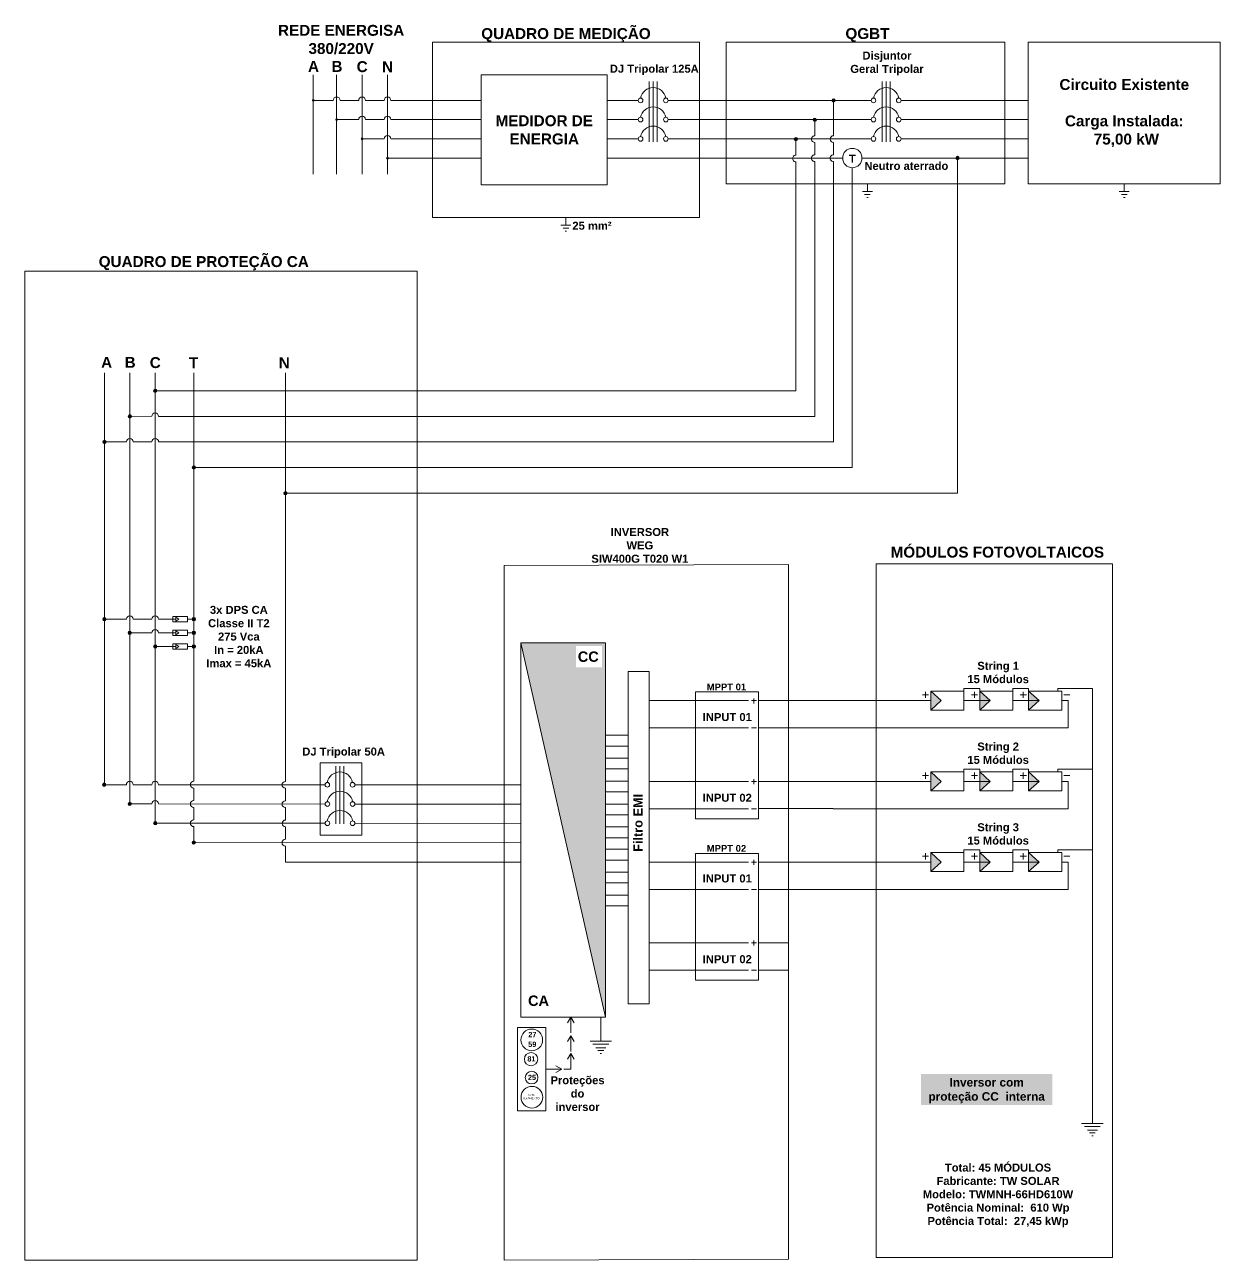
# Model space of a CAD drawing. Header units: millimetres. Extents: x 3949 to 5729, y -1938 to -943.
# Drawn here: x 5354.9 to 5425.4, y -1835.4 to -1762.5 of the extents above; entities that cross this region are included whole.
import ezdxf

# ---------------------------------------------------------------- set-up
doc = ezdxf.new("R2010")
doc.units = ezdxf.units.MM
doc.linetypes.add('ACAD_ISO03W100', pattern=[30, 12, -18])
doc.layers.add('DESENHO', color=7, linetype='Continuous', lineweight=0)
doc.layers.add('Terxto ok', color=3, linetype='Continuous')
doc.styles.add('Annotative', font='arial.ttf')
doc.styles.add('PDF Arial', font='arial.ttf')
doc.styles.get("Standard").update_dxf_attribs({"font": 'arial.ttf'})

msp = doc.modelspace()

# ---------------------------------------------------------------- hatches: boundary and pattern name
at = {"lineweight": 0}
h = msp.add_hatch(color=5, dxfattribs=at)
h.dxf.hatch_style = 1
h.paths.add_polyline_path([(5370.349, -1790.176, 1), (5370.15, -1790.176, 1)])
at = {"layer": 'DESENHO', "lineweight": 0}
h = msp.add_hatch(color=256, dxfattribs=at)
h.dxf.hatch_style = 1
h.paths.add_polyline_path([(5371.967, -1766.999, -1), (5371.808, -1766.999, -1)])
h = msp.add_hatch(color=256, dxfattribs=at)
h.dxf.hatch_style = 1
h.paths.add_polyline_path([(5402.676, -1766.999, 1), (5402.477, -1766.999, 1)])
h = msp.add_hatch(color=256, dxfattribs=at)
h.dxf.hatch_style = 1
h.paths.add_polyline_path([(5373.347, -1768.131, -1), (5373.188, -1768.131, -1)])
h = msp.add_hatch(color=256, dxfattribs=at)
h.dxf.hatch_style = 1
h.paths.add_polyline_path([(5401.569, -1768.139, 1), (5401.37, -1768.139, 1)])
h = msp.add_hatch(color=256, dxfattribs=at)
h.dxf.hatch_style = 1
h.paths.add_polyline_path([(5374.847, -1769.266, -1), (5374.688, -1769.266, -1)])
h = msp.add_hatch(color=256, dxfattribs=at)
h.dxf.hatch_style = 1
h.paths.add_polyline_path([(5400.461, -1769.281, 1), (5400.262, -1769.281, 1)])
h = msp.add_hatch(color=5, dxfattribs=at)
h.dxf.hatch_style = 1
h.paths.add_polyline_path([(5376.347, -1770.402, -1), (5376.188, -1770.402, -1)])
h = msp.add_hatch(color=5, dxfattribs=at)
h.dxf.hatch_style = 1
h.paths.add_polyline_path([(5409.994, -1770.399, 1), (5409.795, -1770.399, 1)])
h = msp.add_hatch(color=256, dxfattribs=at)
h.dxf.hatch_style = 1
h.paths.add_polyline_path([(5362.666, -1784.133, 1), (5362.467, -1784.133, 1)])
h = msp.add_hatch(color=256, dxfattribs=at)
h.dxf.hatch_style = 1
h.paths.add_polyline_path([(5361.172, -1785.641, 1), (5360.973, -1785.641, 1)])
h = msp.add_hatch(color=256, dxfattribs=at)
h.dxf.hatch_style = 1
h.paths.add_polyline_path([(5359.673, -1787.149, 1), (5359.474, -1787.149, 1)])
h = msp.add_hatch(color=3, dxfattribs=at)
h.dxf.hatch_style = 1
h.paths.add_polyline_path([(5364.951, -1788.657, 1), (5364.752, -1788.657, 1)])
h = msp.add_hatch(color=256, dxfattribs=at)
h.dxf.hatch_style = 1
h.paths.add_polyline_path([(5359.666, -1797.608, 1), (5359.467, -1797.608, 1)])
h = msp.add_hatch(color=256, dxfattribs=at)
h.dxf.hatch_style = 1
h.paths.add_polyline_path([(5364.745, -1797.608, 1), (5364.944, -1797.608, 1)])
h = msp.add_hatch(color=256, dxfattribs=at)
h.dxf.hatch_style = 1
h.paths.add_polyline_path([(5361.166, -1798.414, 1), (5360.967, -1798.414, 1)])
h = msp.add_hatch(color=256, dxfattribs=at)
h.dxf.hatch_style = 1
h.paths.add_polyline_path([(5364.745, -1798.414, 1), (5364.944, -1798.414, 1)])
h = msp.add_hatch(color=256, dxfattribs=at)
h.dxf.hatch_style = 1
h.paths.add_polyline_path([(5362.666, -1799.221, 1), (5362.467, -1799.221, 1)])
h = msp.add_hatch(color=256, dxfattribs=at)
h.dxf.hatch_style = 1
h.paths.add_polyline_path([(5364.745, -1799.22, 1), (5364.944, -1799.22, 1)])
h = msp.add_hatch(color=256, dxfattribs=at)
h.dxf.hatch_style = 1
h.paths.add_polyline_path([(5389.131, -1799), (5384.139, -1799), (5389.131, -1821.085)])
h.paths.add_polyline_path([(5387.382, -1800.458), (5388.924, -1800.458), (5388.924, -1799.197), (5387.382, -1799.197)], flags=16)
h = msp.add_hatch(color=256, dxfattribs=at)
h.dxf.hatch_style = 1
h.paths.add_polyline_path([(5408.307, -1801.853), (5408.307, -1802.979), (5408.917, -1802.416)])
h = msp.add_hatch(color=256, dxfattribs=at)
h.dxf.hatch_style = 1
h.paths.add_polyline_path([(5411.811, -1802.416), (5411.201, -1802.979), (5411.201, -1801.853)])
h.paths.add_polyline_path([(5414.079, -1801.853), (5414.705, -1802.416), (5414.079, -1802.979)])
h = msp.add_hatch(color=256, dxfattribs=at)
h.dxf.hatch_style = 1
h.paths.add_polyline_path([(5408.307, -1806.614), (5408.307, -1807.741), (5408.917, -1807.177)])
h = msp.add_hatch(color=256, dxfattribs=at)
h.dxf.hatch_style = 1
h.paths.add_polyline_path([(5411.811, -1807.177), (5411.201, -1807.741), (5411.201, -1806.614)])
h.paths.add_polyline_path([(5414.079, -1806.614), (5414.705, -1807.177), (5414.079, -1807.741)])
h = msp.add_hatch(color=256, dxfattribs=at)
h.dxf.hatch_style = 1
h.paths.add_polyline_path([(5359.662, -1807.374, 1), (5359.463, -1807.374, 1)])
h = msp.add_hatch(color=256, dxfattribs=at)
h.dxf.hatch_style = 1
h.paths.add_polyline_path([(5361.162, -1808.51, 1), (5360.963, -1808.51, 1)])
h = msp.add_hatch(color=256, dxfattribs=at)
h.dxf.hatch_style = 1
h.paths.add_polyline_path([(5362.666, -1809.646, 1), (5362.467, -1809.646, 1)])
h = msp.add_hatch(color=3, dxfattribs=at)
h.dxf.hatch_style = 1
h.paths.add_polyline_path([(5364.939, -1810.792, 1), (5364.74, -1810.792, 1)])
h = msp.add_hatch(color=256, dxfattribs=at)
h.dxf.hatch_style = 1
h.paths.add_polyline_path([(5408.307, -1811.376), (5408.307, -1812.502), (5408.917, -1811.939)])
h = msp.add_hatch(color=256, dxfattribs=at)
h.dxf.hatch_style = 1
h.paths.add_polyline_path([(5411.811, -1811.939), (5411.201, -1812.502), (5411.201, -1811.376)])
h.paths.add_polyline_path([(5414.079, -1811.376), (5414.705, -1811.939), (5414.079, -1812.502)])

# ---------------------------------------------------------------- linework, layer by layer
at = {"color": 5, "lineweight": 0}
for p, q in [((5404.255, -1770.399), (5414.062, -1770.399)), ((5409.886, -1790.176), (5409.886, -1770.399)), ((5370.249, -1783.07), (5370.249, -1807.187)), ((5370.249, -1790.176), (5409.886, -1790.176)), ((5370.247, -1808.323), (5370.247, -1807.584)), ((5370.248, -1809.459), (5370.247, -1808.72)), ((5370.247, -1810.598), (5370.248, -1809.856)), ((5370.247, -1810.996), (5370.247, -1811.943)), ((5384.139, -1811.943), (5370.247, -1811.943))]:
    msp.add_line(p, q, dxfattribs=at)
msp.add_circle((5370.249, -1790.176), 0.0994, dxfattribs=at)
for centre in [(5370.247, -1807.386), (5370.247, -1808.522), (5370.248, -1809.658), (5370.247, -1810.797)]:
    msp.add_arc(centre, 0.199, 90, 270, dxfattribs=at)
at = {"layer": 'DESENHO', "lineweight": 0}
for p, q in [((5371.882, -1765.486), (5371.882, -1771.36)), ((5373.268, -1765.486), (5373.268, -1771.36)), ((5374.768, -1765.486), (5374.768, -1771.36)), ((5391.699, -1769.443), (5391.699, -1765.892)), ((5391.936, -1769.443), (5391.936, -1765.892)), ((5392.173, -1769.443), (5392.173, -1765.892)), ((5405.435, -1769.443), (5405.435, -1765.892)), ((5405.672, -1769.443), (5405.672, -1765.892)), ((5405.91, -1769.443), (5405.91, -1765.892)), ((5373.069, -1766.999), (5371.967, -1766.999)), ((5373.466, -1766.999), (5374.569, -1766.999)), ((5374.966, -1766.999), (5376.069, -1766.999)), ((5376.466, -1766.999), (5381.802, -1766.999)), ((5389.227, -1766.999), (5391.061, -1766.999)), ((5392.821, -1766.999), (5404.798, -1766.999)), ((5402.577, -1769.082), (5402.577, -1767.098)), ((5406.558, -1766.999), (5414.062, -1766.999)), ((5402.577, -1767.773), (5402.577, -1769.082)), ((5374.569, -1768.135), (5373.268, -1768.135)), ((5376.069, -1768.135), (5374.966, -1768.135)), ((5381.802, -1768.135), (5376.466, -1768.135)), ((5391.061, -1768.135), (5389.227, -1768.135)), ((5404.798, -1768.135), (5392.821, -1768.135)), ((5401.469, -1769.082), (5401.47, -1768.139)), ((5414.062, -1768.135), (5406.558, -1768.135)), ((5376.069, -1769.27), (5374.768, -1769.27)), ((5381.802, -1769.27), (5376.466, -1769.27)), ((5389.227, -1769.27), (5391.061, -1769.27)), ((5392.821, -1769.27), (5404.798, -1769.27)), ((5400.361, -1770.224), (5400.361, -1769.281)), ((5406.558, -1769.27), (5414.062, -1769.27)), ((5401.469, -1770.211), (5401.469, -1769.479)), ((5400.361, -1784.144), (5400.361, -1770.609)), ((5401.469, -1785.652), (5401.469, -1770.609)), ((5359.573, -1807.275), (5359.574, -1783.07)), ((5361.072, -1808.411), (5361.072, -1783.07)), ((5362.566, -1809.547), (5362.566, -1783.07)), ((5362.566, -1784.133), (5400.361, -1784.144)), ((5361.072, -1785.641), (5362.367, -1785.64)), ((5362.766, -1785.641), (5401.469, -1785.641)), ((5360.873, -1787.148), (5359.574, -1787.149)), ((5361.272, -1787.148), (5362.368, -1787.147)), ((5362.767, -1787.148), (5402.577, -1787.148)), ((5359.567, -1797.608), (5360.868, -1797.608)), ((5359.666, -1797.608), (5359.567, -1797.608)), ((5361.265, -1797.608), (5362.368, -1797.608)), ((5362.765, -1797.608), (5363.609, -1797.608)), ((5364.48, -1797.608), (5364.944, -1797.608)), ((5361.067, -1798.414), (5362.368, -1798.414)), ((5361.166, -1798.414), (5361.067, -1798.414)), ((5362.765, -1798.414), (5363.609, -1798.414)), ((5364.48, -1798.414), (5364.944, -1798.414)), ((5362.666, -1799.221), (5362.566, -1799.221)), ((5364.48, -1799.22), (5364.944, -1799.22)), ((5410.262, -1802.416), (5411.811, -1802.416)), ((5413.156, -1802.416), (5414.705, -1802.416)), ((5416.05, -1802.416), (5416.411, -1802.416)), ((5416.411, -1802.416), (5416.05, -1802.416)), ((5416.411, -1802.416), (5416.411, -1804.029)), ((5402.546, -1804.027), (5398.158, -1804.027)), ((5402.546, -1804.029), (5416.411, -1804.029)), ((5390.471, -1805.096), (5389.131, -1805.096)), ((5373.228, -1809.687), (5373.228, -1806.28)), ((5373.456, -1809.687), (5373.456, -1806.28)), ((5373.685, -1809.687), (5373.685, -1806.28)), ((5390.471, -1806.448), (5389.131, -1806.448)), ((5410.262, -1807.177), (5411.811, -1807.177)), ((5413.156, -1807.177), (5414.705, -1807.177)), ((5416.05, -1807.177), (5416.411, -1807.177)), ((5416.411, -1807.177), (5416.05, -1807.177)), ((5416.411, -1807.177), (5416.411, -1808.79)), ((5359.662, -1807.374), (5359.563, -1807.374)), ((5361.261, -1807.374), (5362.368, -1807.374)), ((5362.765, -1807.374), (5372.582, -1807.375)), ((5374.342, -1807.381), (5384.139, -1807.391)), ((5390.471, -1807.8), (5389.131, -1807.8)), ((5361.162, -1808.51), (5361.063, -1808.51)), ((5361.067, -1808.51), (5362.368, -1808.51)), ((5362.765, -1808.51), (5372.587, -1808.514)), ((5374.347, -1808.517), (5384.139, -1808.526)), ((5390.471, -1809.152), (5389.131, -1809.151)), ((5402.546, -1808.789), (5398.158, -1808.789)), ((5402.546, -1808.79), (5416.411, -1808.79)), ((5362.666, -1809.646), (5362.566, -1809.646)), ((5362.566, -1809.646), (5372.587, -1809.651)), ((5374.347, -1809.653), (5384.139, -1809.663)), ((5390.471, -1810.503), (5389.131, -1810.503)), ((5390.471, -1811.182), (5389.131, -1811.182)), ((5410.262, -1811.939), (5411.811, -1811.939)), ((5413.156, -1811.939), (5414.705, -1811.939)), ((5416.05, -1811.939), (5416.411, -1811.939)), ((5416.411, -1811.939), (5416.05, -1811.939)), ((5416.411, -1811.939), (5416.411, -1813.552)), ((5390.471, -1812.534), (5389.131, -1812.534)), ((5402.546, -1813.551), (5398.158, -1813.551)), ((5402.546, -1813.552), (5416.411, -1813.552)), ((5390.471, -1813.886), (5389.131, -1813.886)), ((5399.92, -1818.312), (5398.158, -1818.312)), ((5387.079, -1821.085), (5386.885, -1821.421)), ((5387.079, -1822.024), (5387.079, -1821.085)), ((5387.079, -1821.085), (5387.273, -1821.421)), ((5388.849, -1822.509), (5388.849, -1821.085)), ((5387.079, -1822.185), (5386.885, -1822.521)), ((5387.079, -1823.124), (5387.079, -1822.185)), ((5387.079, -1822.185), (5387.273, -1822.521)), ((5387.079, -1823.226), (5386.885, -1823.562)), ((5387.079, -1824.165), (5387.079, -1823.226)), ((5387.079, -1823.226), (5387.273, -1823.562)), ((5388.807, -1823.231), (5388.892, -1823.231)), ((5386.542, -1824.165), (5386.206, -1823.971)), ((5385.603, -1824.165), (5385.603, -1824.165)), ((5385.603, -1824.165), (5386.542, -1824.165)), ((5386.542, -1824.165), (5386.206, -1824.359)), ((5387.079, -1824.165), (5386.669, -1824.165))]:
    msp.add_line(p, q, dxfattribs=at)
at = {"layer": 'DESENHO', "color": 5, "lineweight": 0}
for p, q in [((5376.267, -1765.486), (5376.267, -1771.36)), ((5381.802, -1770.406), (5376.267, -1770.406)), ((5403.115, -1770.399), (5389.227, -1770.406)), ((5414.062, -1770.406), (5404.798, -1770.406))]:
    msp.add_line(p, q, dxfattribs=at)
at = {"layer": 'DESENHO', "color": 0, "lineweight": 0}
for p, q in [((5402.577, -1770.211), (5402.577, -1769.479)), ((5402.577, -1787.159), (5402.577, -1770.609))]:
    msp.add_line(p, q, dxfattribs=at)
at = {"layer": 'DESENHO', "color": 3, "lineweight": 0}
for p, q in [((5403.685, -1770.969), (5403.685, -1771.53)), ((5403.685, -1771.53), (5403.685, -1788.668)), ((5404.576, -1772.381), (5404.576, -1771.916)), ((5419.725, -1772.381), (5419.725, -1771.916)), ((5404.534, -1772.721), (5404.619, -1772.721)), ((5419.683, -1772.721), (5419.768, -1772.721)), ((5386.793, -1774.366), (5386.793, -1773.902)), ((5386.751, -1774.706), (5386.835, -1774.706)), ((5364.84, -1807.174), (5364.852, -1783.07)), ((5364.852, -1788.657), (5403.685, -1788.657)), ((5415.804, -1801.696), (5415.804, -1801.696)), ((5415.804, -1801.696), (5417.846, -1801.696)), ((5417.846, -1801.696), (5417.846, -1827.374)), ((5415.804, -1806.458), (5415.804, -1806.458)), ((5415.804, -1806.458), (5417.846, -1806.458)), ((5364.84, -1807.574), (5364.84, -1808.311)), ((5364.84, -1808.711), (5364.84, -1809.449)), ((5364.84, -1809.847), (5364.839, -1810.693)), ((5384.139, -1810.799), (5364.84, -1810.792)), ((5415.804, -1811.22), (5415.804, -1811.22)), ((5415.804, -1811.22), (5417.846, -1811.22)), ((5417.803, -1828.095), (5417.888, -1828.095))]:
    msp.add_line(p, q, dxfattribs=at)
at = {"layer": 'DESENHO', "color": 18, "lineweight": 0, "true_color": 0x000000}
for p, q in [((5363.609, -1797.608), (5363.774, -1797.608)), ((5363.962, -1797.608), (5363.774, -1797.496)), ((5363.774, -1797.719), (5363.774, -1797.496)), ((5363.774, -1797.719), (5363.962, -1797.608)), ((5363.609, -1798.414), (5363.774, -1798.414)), ((5363.962, -1798.414), (5363.774, -1798.303)), ((5363.774, -1798.525), (5363.774, -1798.303)), ((5363.774, -1798.525), (5363.962, -1798.414)), ((5363.962, -1799.22), (5363.774, -1799.109)), ((5363.774, -1799.332), (5363.774, -1799.109)), ((5363.609, -1799.22), (5363.774, -1799.22)), ((5363.774, -1799.332), (5363.962, -1799.22))]:
    msp.add_line(p, q, dxfattribs=at)
at = {"layer": 'DESENHO'}
msp.add_line((5363.609, -1799.22), (5362.566, -1799.221), dxfattribs=at)
at = {"layer": 'DESENHO', "color": 1, "lineweight": 0}
for p, q in [((5402.546, -1802.415), (5398.158, -1802.415)), ((5402.546, -1802.416), (5408.307, -1802.416)), ((5390.471, -1804.46), (5389.131, -1804.46)), ((5390.471, -1805.811), (5389.131, -1805.811)), ((5390.471, -1807.163), (5389.131, -1807.163)), ((5402.546, -1807.177), (5398.158, -1807.177)), ((5402.546, -1807.177), (5408.307, -1807.177)), ((5390.471, -1808.515), (5389.131, -1808.515)), ((5390.471, -1809.867), (5389.131, -1809.867)), ((5390.471, -1811.819), (5389.131, -1811.819)), ((5402.546, -1811.939), (5398.158, -1811.939)), ((5402.546, -1811.939), (5408.307, -1811.939)), ((5390.471, -1813.171), (5389.131, -1813.171)), ((5390.471, -1814.523), (5389.131, -1814.523)), ((5399.92, -1816.701), (5398.158, -1816.7))]:
    msp.add_line(p, q, dxfattribs=at)
at = {"layer": 'DESENHO', "linetype": 'ACAD_ISO03W100', "lineweight": 0}
msp.add_line((5359.5, -1807.374), (5360.864, -1807.374), dxfattribs=at)
at = {"layer": 'DESENHO', "lineweight": 0}
for points in [[(5394.674, -1773.902), (5378.912, -1773.902), (5378.912, -1763.574), (5394.674, -1763.574)], [(5396.244, -1763.562), (5412.674, -1763.562), (5412.674, -1771.916), (5396.244, -1771.916)], [(5425.388, -1763.574), (5414.062, -1763.574), (5414.062, -1771.916), (5425.388, -1771.916)], [(5389.227, -1765.5), (5381.802, -1765.5), (5381.802, -1771.983), (5389.227, -1771.983)], [(5383.158, -1794.451), (5399.92, -1794.381), (5399.92, -1835.366), (5383.158, -1835.436)], [(5419.037, -1794.351), (5405.09, -1794.351), (5405.09, -1835.275), (5419.037, -1835.275)], [(5363.609, -1797.459), (5364.48, -1797.459), (5364.48, -1797.756), (5363.609, -1797.756)], [(5363.609, -1798.265), (5364.48, -1798.265), (5364.48, -1798.563), (5363.609, -1798.563)], [(5363.609, -1799.072), (5364.48, -1799.072), (5364.48, -1799.369), (5363.609, -1799.369)], [(5389.131, -1799), (5384.139, -1799), (5384.139, -1821.085), (5389.131, -1821.085)], [(5390.471, -1800.695), (5391.7, -1800.695), (5391.7, -1820.303), (5390.471, -1820.303)], [(5398.158, -1801.903), (5394.432, -1801.903), (5394.432, -1809.394), (5398.158, -1809.394)], [(5410.262, -1802.979), (5408.307, -1802.979), (5408.307, -1801.853), (5410.262, -1801.853)], [(5413.156, -1802.979), (5411.201, -1802.979), (5411.201, -1801.853), (5413.156, -1801.853)], [(5416.05, -1802.979), (5414.079, -1802.979), (5414.079, -1801.853), (5416.05, -1801.853)], [(5410.262, -1807.741), (5408.307, -1807.741), (5408.307, -1806.614), (5410.262, -1806.614)], [(5413.156, -1807.741), (5411.201, -1807.741), (5411.201, -1806.614), (5413.156, -1806.614)], [(5416.05, -1807.741), (5414.079, -1807.741), (5414.079, -1806.614), (5416.05, -1806.614)], [(5398.158, -1811.427), (5394.432, -1811.427), (5394.432, -1818.917), (5398.158, -1818.917)], [(5410.262, -1812.502), (5408.307, -1812.502), (5408.307, -1811.376), (5410.262, -1811.376)], [(5413.156, -1812.502), (5411.201, -1812.502), (5411.201, -1811.376), (5413.156, -1811.376)], [(5416.05, -1812.502), (5414.079, -1812.502), (5414.079, -1811.376), (5416.05, -1811.376)], [(5385.603, -1821.698), (5383.934, -1821.698), (5383.934, -1826.627), (5385.603, -1826.627)]]:
    msp.add_lwpolyline(points, close=True, dxfattribs=at)
at = {"layer": 'DESENHO', "color": 3, "lineweight": 0}
for points in [[(5404.279, -1772.381), (5404.576, -1772.381), (5404.874, -1772.381)], [(5404.407, -1772.551), (5404.576, -1772.551), (5404.746, -1772.551)], [(5419.428, -1772.381), (5419.725, -1772.381), (5420.022, -1772.381)], [(5419.555, -1772.551), (5419.725, -1772.551), (5419.895, -1772.551)], [(5386.496, -1774.366), (5386.793, -1774.366), (5387.09, -1774.366)], [(5386.623, -1774.536), (5386.793, -1774.536), (5386.963, -1774.536)], [(5411.201, -1801.853), (5411.201, -1801.696), (5410.262, -1801.696), (5410.262, -1801.853)], [(5414.079, -1801.853), (5414.079, -1801.696), (5413.156, -1801.696), (5413.156, -1801.853)], [(5415.804, -1801.696), (5415.804, -1801.696), (5415.804, -1801.696), (5415.804, -1801.853)], [(5411.201, -1806.614), (5411.201, -1806.458), (5410.262, -1806.458), (5410.262, -1806.614)], [(5414.079, -1806.614), (5414.079, -1806.458), (5413.156, -1806.458), (5413.156, -1806.614)], [(5415.804, -1806.458), (5415.804, -1806.458), (5415.804, -1806.458), (5415.804, -1806.614)], [(5411.201, -1811.376), (5411.201, -1811.22), (5410.262, -1811.22), (5410.262, -1811.376)], [(5414.079, -1811.376), (5414.079, -1811.22), (5413.156, -1811.22), (5413.156, -1811.376)], [(5415.804, -1811.22), (5415.804, -1811.22), (5415.804, -1811.22), (5415.804, -1811.376)], [(5418.482, -1827.374), (5417.209, -1827.374)], [(5417.379, -1827.543), (5417.846, -1827.543), (5418.313, -1827.543)], [(5417.549, -1827.756), (5417.846, -1827.756), (5418.143, -1827.756)], [(5417.676, -1827.925), (5417.846, -1827.925), (5418.015, -1827.925)]]:
    msp.add_lwpolyline(points, dxfattribs=at)
at = {"layer": 'DESENHO'}
for points in [[(5354.869, -1777.084), (5378.019, -1777.084), (5378.019, -1835.436), (5354.869, -1835.436)], [(5372.297, -1806.087), (5374.763, -1806.087), (5374.763, -1810.357), (5372.297, -1810.357)]]:
    msp.add_lwpolyline(points, close=True, dxfattribs=at)
at = {"layer": 'DESENHO', "lineweight": 0}
for points in [[(5389.131, -1821.085), (5384.139, -1799), (5384.139, -1815.292)], [(5407.816, -1802.078), (5408.177, -1802.078)], [(5407.997, -1801.898), (5407.997, -1802.258)], [(5408.307, -1802.979), (5408.917, -1802.416), (5408.307, -1801.853)], [(5410.71, -1802.078), (5411.071, -1802.078)], [(5410.891, -1801.898), (5410.891, -1802.258)], [(5411.201, -1802.979), (5411.811, -1802.416), (5411.201, -1801.853)], [(5413.589, -1802.078), (5413.949, -1802.078)], [(5413.769, -1801.898), (5413.769, -1802.258)], [(5414.079, -1802.979), (5414.705, -1802.416), (5414.079, -1801.853)], [(5416.156, -1802.078), (5416.516, -1802.078)], [(5410.262, -1802.416), (5411.201, -1802.416)], [(5413.156, -1802.416), (5414.079, -1802.416)], [(5397.569, -1804.028), (5391.7, -1804.028)], [(5398.03, -1804.028), (5397.733, -1804.028)], [(5407.816, -1806.84), (5408.177, -1806.84)], [(5407.997, -1806.659), (5407.997, -1807.02)], [(5408.307, -1807.741), (5408.917, -1807.177), (5408.307, -1806.614)], [(5410.262, -1807.177), (5411.201, -1807.177)], [(5410.71, -1806.84), (5411.071, -1806.84)], [(5410.891, -1806.659), (5410.891, -1807.02)], [(5411.201, -1807.741), (5411.811, -1807.177), (5411.201, -1806.614)], [(5413.156, -1807.177), (5414.079, -1807.177)], [(5413.589, -1806.84), (5413.949, -1806.84)], [(5413.769, -1806.659), (5413.769, -1807.02)], [(5414.079, -1807.741), (5414.705, -1807.177), (5414.079, -1806.614)], [(5416.156, -1806.84), (5416.516, -1806.84)], [(5397.569, -1808.79), (5391.7, -1808.79)], [(5398.03, -1808.79), (5397.733, -1808.79)], [(5407.997, -1811.421), (5407.997, -1811.782)], [(5408.307, -1812.502), (5408.917, -1811.939), (5408.307, -1811.376)], [(5410.891, -1811.421), (5410.891, -1811.782)], [(5411.201, -1812.502), (5411.811, -1811.939), (5411.201, -1811.376)], [(5413.769, -1811.421), (5413.769, -1811.782)], [(5414.079, -1812.502), (5414.705, -1811.939), (5414.079, -1811.376)], [(5407.816, -1811.601), (5408.177, -1811.601)], [(5410.262, -1811.939), (5411.201, -1811.939)], [(5410.71, -1811.601), (5411.071, -1811.601)], [(5413.156, -1811.939), (5414.079, -1811.939)], [(5413.589, -1811.601), (5413.949, -1811.601)], [(5416.156, -1811.601), (5416.516, -1811.601)], [(5397.569, -1813.552), (5391.7, -1813.552)], [(5398.03, -1813.552), (5397.733, -1813.552)], [(5397.569, -1818.313), (5391.7, -1818.313)], [(5398.03, -1818.313), (5397.733, -1818.313)], [(5389.486, -1822.509), (5388.212, -1822.509)], [(5388.382, -1822.679), (5388.849, -1822.679), (5389.316, -1822.679)], [(5388.552, -1822.891), (5388.849, -1822.891), (5389.146, -1822.891)], [(5388.679, -1823.061), (5388.849, -1823.061), (5389.019, -1823.061)]]:
    msp.add_lwpolyline(points, dxfattribs=at)
at = {"layer": 'DESENHO', "color": 1, "lineweight": 0}
for points in [[(5397.564, -1802.415), (5391.7, -1802.415)], [(5398.03, -1802.415), (5397.733, -1802.415)], [(5397.882, -1802.585), (5397.882, -1802.288)], [(5397.564, -1807.177), (5391.7, -1807.177)], [(5398.03, -1807.177), (5397.733, -1807.177)], [(5397.882, -1807.347), (5397.882, -1807.05)], [(5397.564, -1811.939), (5391.7, -1811.938)], [(5398.03, -1811.939), (5397.733, -1811.939)], [(5397.882, -1812.109), (5397.882, -1811.811)], [(5397.569, -1816.7), (5391.7, -1816.7)], [(5398.03, -1816.701), (5397.733, -1816.701)], [(5397.882, -1816.87), (5397.882, -1816.573)]]:
    msp.add_lwpolyline(points, dxfattribs=at)
at = {"layer": 'DESENHO', "lineweight": 0}
for centre, radius in [((5391.198, -1766.999), 0.137), ((5392.684, -1766.999), 0.137), ((5402.577, -1766.999), 0.0994), ((5404.935, -1766.999), 0.137), ((5406.421, -1766.999), 0.137), ((5373.268, -1768.135), 0.0531), ((5391.198, -1768.135), 0.137), ((5392.684, -1768.135), 0.137), ((5401.47, -1768.139), 0.0994), ((5404.935, -1768.135), 0.137), ((5406.421, -1768.135), 0.137), ((5374.768, -1769.27), 0.0531), ((5391.198, -1769.27), 0.137), ((5392.684, -1769.27), 0.137), ((5400.361, -1769.281), 0.0994), ((5404.935, -1769.27), 0.137), ((5406.421, -1769.27), 0.137), ((5362.566, -1784.133), 0.0994), ((5361.072, -1785.641), 0.0994), ((5359.574, -1787.149), 0.0994), ((5359.567, -1797.608), 0.0994), ((5364.844, -1797.608), 0.0994), ((5361.067, -1798.414), 0.0994), ((5364.844, -1798.414), 0.0994), ((5362.566, -1799.221), 0.0994), ((5364.844, -1799.22), 0.0994), ((5359.563, -1807.374), 0.0994), ((5372.719, -1807.379), 0.137), ((5374.205, -1807.379), 0.137), ((5361.063, -1808.51), 0.0994), ((5372.724, -1808.515), 0.137), ((5374.21, -1808.515), 0.137), ((5362.566, -1809.646), 0.0994), ((5372.724, -1809.651), 0.137), ((5374.21, -1809.651), 0.137), ((5384.773, -1822.435), 0.641), ((5384.733, -1823.568), 0.392), ((5384.769, -1824.656), 0.372), ((5384.787, -1825.813), 0.639)]:
    msp.add_circle(centre, radius, dxfattribs=at)
at = {"layer": 'DESENHO', "color": 3, "lineweight": 0}
for centre, radius in [((5403.685, -1770.399), 0.57), ((5364.852, -1788.657), 0.0994), ((5364.84, -1810.792), 0.0994)]:
    msp.add_circle(centre, radius, dxfattribs=at)
at = {"layer": 'DESENHO', "color": 5, "lineweight": 0}
for centre, radius in [((5376.267, -1770.406), 0.0531), ((5409.895, -1770.399), 0.0994)]:
    msp.add_circle(centre, radius, dxfattribs=at)
at = {"layer": 'DESENHO', "lineweight": 0}
for centre, radius, start, end in [((5391.941, -1767), 0.756, 10.50372, 169.49628), ((5405.678, -1767), 0.756, 10.50372, 169.49628), ((5373.268, -1766.999), 0.199, 0, 180), ((5374.768, -1766.999), 0.199, 0, 180), ((5376.267, -1766.999), 0.199, 0, 180), ((5391.941, -1768.135), 0.756, 10.50372, 169.49628), ((5405.678, -1768.135), 0.756, 10.50372, 169.49628), ((5374.768, -1768.135), 0.199, 0, 180), ((5376.267, -1768.135), 0.199, 0, 180), ((5391.941, -1769.271), 0.756, 10.50372, 169.49628), ((5405.678, -1769.271), 0.756, 10.50372, 169.49628), ((5376.267, -1769.275), 0.199, 1.3758, 178.6242), ((5401.469, -1769.281), 0.199, 90.00001, 270.03934), ((5402.577, -1769.281), 0.199, 90, 270), ((5400.361, -1770.423), 0.199, 90.00001, 270.03934), ((5401.469, -1770.41), 0.199, 90.00001, 270.03934), ((5402.577, -1770.41), 0.199, 90.00001, 270.03934), ((5362.566, -1785.641), 0.2, 0.29673, 179.72238), ((5361.072, -1787.149), 0.2, 0.29673, 179.72238), ((5362.567, -1787.148), 0.2, 0.29673, 179.72238), ((5361.067, -1797.608), 0.199, 0, 180), ((5362.566, -1797.608), 0.199, 0, 180), ((5362.566, -1798.414), 0.199, 0, 180), ((5361.063, -1807.374), 0.199, 0, 180), ((5362.566, -1807.374), 0.199, 0, 180), ((5373.457, -1807.386), 0.763, 10.93582, 169.09877), ((5373.462, -1808.523), 0.763, 10.93582, 169.09877), ((5362.566, -1808.51), 0.199, 0, 180), ((5373.462, -1809.659), 0.763, 10.93582, 169.09877)]:
    msp.add_arc(centre, radius, start, end, dxfattribs=at)
at = {"layer": 'DESENHO', "color": 3, "lineweight": 0}
for centre in [(5364.841, -1807.374), (5364.841, -1808.511), (5364.84, -1809.648)]:
    msp.add_arc(centre, 0.2, 90.29673, 269.72238, dxfattribs=at)

# ---------------------------------------------------------------- texts
at = {"lineweight": 0, "insert": (5409.784, -1771.107), "char_height": 0.47231, "width": 5.82315, "attachment_point": 9, "style": 'PDF Arial'}
msp.add_mtext('\\pxqc;{\\fArial|b1|i0|c0|p34;Neutro aterrado}', dxfattribs=at)
at = {"color": 5, "lineweight": 0, "insert": (5370.506, -1782.804), "char_height": 0.64396, "width": 9.87538, "attachment_point": 9, "style": 'PDF Arial'}
msp.add_mtext('{\\fArial|b1|i0|c0|p34;N}', dxfattribs=at)
at = {"layer": 'DESENHO', "lineweight": 0, "style": 'PDF Arial'}
for s, insert, char_height, width, attachment_point in [('\\pxqc;{\\fArial|b1|i0|c0|p34;REDE ENERGISA\\P380/220V}', (5368.654, -1764.28), 0.64396, 9.75739, 7), ('\\pxqc;{\\fArial|b1|i0|c0|p34;Disjuntor \\P\\pt9;Geral Tripolar}', (5408.746, -1765.52), 0.47231, 6.03391, 9), ('{\\fArial|b1|i0|c0|p34;A}', (5372.228, -1765.317), 0.64396, 9.87538, 9), ('{\\fArial|b1|i0|c0|p34;B}', (5373.613, -1765.317), 0.64396, 9.87538, 9), ('{\\fArial|b1|i0|c0|p34;C}', (5375.096, -1765.34), 0.64396, 9.87538, 9), ('\\pxqc;{\\fArial|b1|i0|c0|p34;DJ Tripolar 125A}', (5395.02, -1765.509), 0.47231, 6.03391, 9), ('\\pxqc;{\\fArial|b1|i0|c0|p34;Circuito Existente\\P\\PCarga Instalada:\\P\\pq*; 75,00 kW }', (5419.725, -1767.745), 0.64396, 11.3255, 5), ('\\pxqc;{\\fArial|b1|i0|c0|p34;MEDIDOR DE ENERGIA}', (5385.514, -1768.741), 0.64396, 7.4245, 5), ('{\\fArial|b1|i0|c0|p34;A}', (5360.026, -1782.779), 0.64396, 9.87538, 9), ('{\\fArial|b1|i0|c0|p34;B}', (5361.412, -1782.779), 0.64396, 9.87538, 9), ('{\\fArial|b1|i0|c0|p34;C}', (5362.894, -1782.802), 0.64396, 9.87538, 9), ('{\\fArial|b1|i0|c0|p34;MÓDULOS FOTOVOLTAICOS}', (5405.943, -1793.983), 0.64396, 13.89124, 7), ('\\pxqc;{\\fArial|b1|i0|c0|p34;3x DPS CA\\PClasse II T2\\P275 Vca\\PIn = 20kA\\PImax = 45kA}', (5369.994, -1800.451), 0.47231, 4.98963, 9), ('\\pxqc;{\\fArial|b1|i0|c0|p34;String 1\\P15 Módulos}', (5414.78, -1801.391), 0.47231, 4.98963, 9), ('{\\fArial|b1|i0|c0|p34;MPPT 01}', (5397.424, -1801.813), 0.4, 4.98963, 9), ('{\\fArial|b1|i0|c0|p34;INPUT 01}', (5397.756, -1803.627), 0.47231, 4.98963, 9), ('\\pxqc;{\\fArial|b1|i0|c0|p34;String 2\\P15 Módulos}', (5414.78, -1806.153), 0.47231, 4.98963, 9), ('\\pxqc;{\\fArial|b1|i0|c0|p34;DJ Tripolar 50A}', (5375.99, -1805.798), 0.47231, 4.62261, 9), ('{\\fArial|b1|i0|c0|p34;INPUT 02}', (5397.756, -1808.389), 0.47231, 4.98963, 9), ('\\pxqc;{\\fArial|b1|i0|c0|p34;String 3\\P15 Módulos}', (5414.78, -1810.914), 0.47231, 4.98963, 9), ('{\\fArial|b1|i0|c0|p34;MPPT 02}', (5397.424, -1811.336), 0.4, 4.98963, 9), ('{\\fArial|b1|i0|c0|p34;INPUT 01}', (5397.756, -1813.15), 0.47231, 4.98963, 9), ('{\\fArial|b1|i0|c0|p34;INPUT 02}', (5397.756, -1817.912), 0.47231, 4.98963, 9)]:
    msp.add_mtext(s, dxfattribs=dict(at, insert=insert, char_height=char_height, width=width, attachment_point=attachment_point))
at = {"layer": 'DESENHO', "lineweight": 0, "attachment_point": 9}
for s, width, gutter_width, heights, insert, char_height, style in [('\\pxqc;{\\fArial|b1|i0|c0|p34;QUADRO DE MEDIÇÃO}', 15.76132, 18.41, [2.491], (5394.674, -1763.574), 0.64396, 'PDF Arial'), ('\\pxqc;{\\fArial|b1|i0|c0|p34;QGBT}', 10.56614, 25.896, [0.713], (5409.859, -1763.562), 0.64396, 'PDF Arial'), ('{\\fArial|b1|i0|c0|p34;QUADRO DE PROTEÇÃO CA}', 14.79742, 3.948, [2.702], (5371.626, -1777.027), 0.64396, 'PDF Arial'), ('\\pxqc;{\\fArial|b1|i0|c0|p34;INVERSOR\\PWEG\\PSIW400G T020 W1}', 16.39073, 12.5, [5.762], (5399.348, -1794.285), 0.47231, 'Annotative'), ('\\pxqc;{\\fArial|b1|i0|c0|p34;Proteções \\Pdo inversor}', 1.56579, 12.5, [0], (5388.259, -1826.628), 0.47231, 'PDF Arial')]:
    msp.add_mtext_dynamic_manual_height_columns(s, width=width, gutter_width=gutter_width, heights=heights, dxfattribs=dict(at, insert=insert, char_height=char_height, style=style))
at = {"layer": 'DESENHO', "color": 5, "lineweight": 0, "insert": (5376.595, -1765.34), "char_height": 0.64396, "width": 9.87538, "attachment_point": 9, "style": 'PDF Arial'}
msp.add_mtext('{\\fArial|b1|i0|c0|p34;N}', dxfattribs=at)
at = {"layer": 'DESENHO', "color": 3, "lineweight": 0, "insert": (5404.048, -1770.682), "char_height": 0.47343, "attachment_point": 9, "style": 'PDF Arial'}
msp.add_mtext_dynamic_manual_height_columns('\\pxqc;{\\fArial|b1|i0|c0|p34;T}', width=0.72842, gutter_width=19.039, heights=[0.524], dxfattribs=at)
at = {"layer": 'DESENHO', "color": 3, "lineweight": 0, "attachment_point": 9, "style": 'PDF Arial'}
for s, insert, char_height, width in [('{\\fArial|b1|i0|c0|p34;25 mm²}', (5389.483, -1774.637), 0.47231, 5.3936), ('{\\fArial|b1|i0|c0|p34;T}', (5365.108, -1782.802), 0.64396, 9.87538)]:
    msp.add_mtext(s, dxfattribs=dict(at, insert=insert, char_height=char_height, width=width))
at = {"layer": 'DESENHO', "lineweight": 0, "char_height": 0.61217, "attachment_point": 9, "style": 'PDF Arial'}
for s, insert in [('{\\fArial|b1|i0|c0|p34;CC}', (5388.727, -1800.134)), ('{\\fArial|b1|i0|c0|p34;CA}', (5385.792, -1820.434))]:
    msp.add_mtext(s, dxfattribs=dict(at, insert=insert))
at = {"layer": 'DESENHO', "lineweight": 0, "insert": (5390.772, -1811.336), "char_height": 0.5378, "attachment_point": 1, "rotation": 90, "style": 'PDF Arial'}
msp.add_mtext('{\\fArial|b1|i0|c0|p34;Filtro EMI}', dxfattribs=at)
at = {"layer": 'DESENHO', "lineweight": 0, "char_height": 0.31036, "attachment_point": 3}
for s, width, heights, insert in [('\\pxql;{\\fArial|b1|i0|c0|p34;59}', 3.9314, [0.102], (5388.497, -1822.539)), ('\\pxql;{\\fArial|b1|i0|c0|p34;27}', 3.9314, [0.102], (5388.503, -1821.961)), ('\\pxql;{\\fArial|b1|i0|c0|p34;81}', 3.9314, [0.102], (5388.448, -1823.396)), ('\\pxql;{\\fArial|b1|i0|c0|p34;25}', 3.9314, [0.102], (5388.481, -1824.49)), ('\\pxqc;{\\H0.375x;ANTI-\\PILHAMENTO}', 1.94381, [0.999], (5385.73, -1825.627))]:
    msp.add_mtext_dynamic_manual_height_columns(s, width=width, gutter_width=12.5, heights=heights, dxfattribs=dict(at, insert=insert))
at = {"layer": 'DESENHO', "insert": (5407.989, -1824.685), "char_height": 0.5, "attachment_point": 1, "style": 'PDF Arial', "bg_fill": 1, "box_fill_scale": 1.5, "bg_fill_color": 1, "bg_fill_transparency": 0}
msp.add_mtext_dynamic_manual_height_columns('\\pxqc;{\\fArial|b1|i0|c0|p34;\\C255;\\c16777215;Inversor com proteção CC  interna}', width=7.23812, gutter_width=55.221, heights=[0], dxfattribs=at)
at = {"layer": 'Terxto ok', "color": 0, "lineweight": 0, "insert": (5418.289, -1833.493, 330.515), "char_height": 0.47231, "width": 12.02187, "attachment_point": 9, "style": 'Annotative'}
msp.add_mtext('\\pxqc,t12;{\\fArial|b1|i0|c0|p34;Total: 45 MÓDULOS \\P\\ptz;Fabricante: TW SOLAR\\PModelo: TWMNH-66HD610W\\PPotência Nominal:  610 Wp\\PPotência Total:  27,45 kWp}', dxfattribs=at)

doc.saveas('drawing.dxf')
